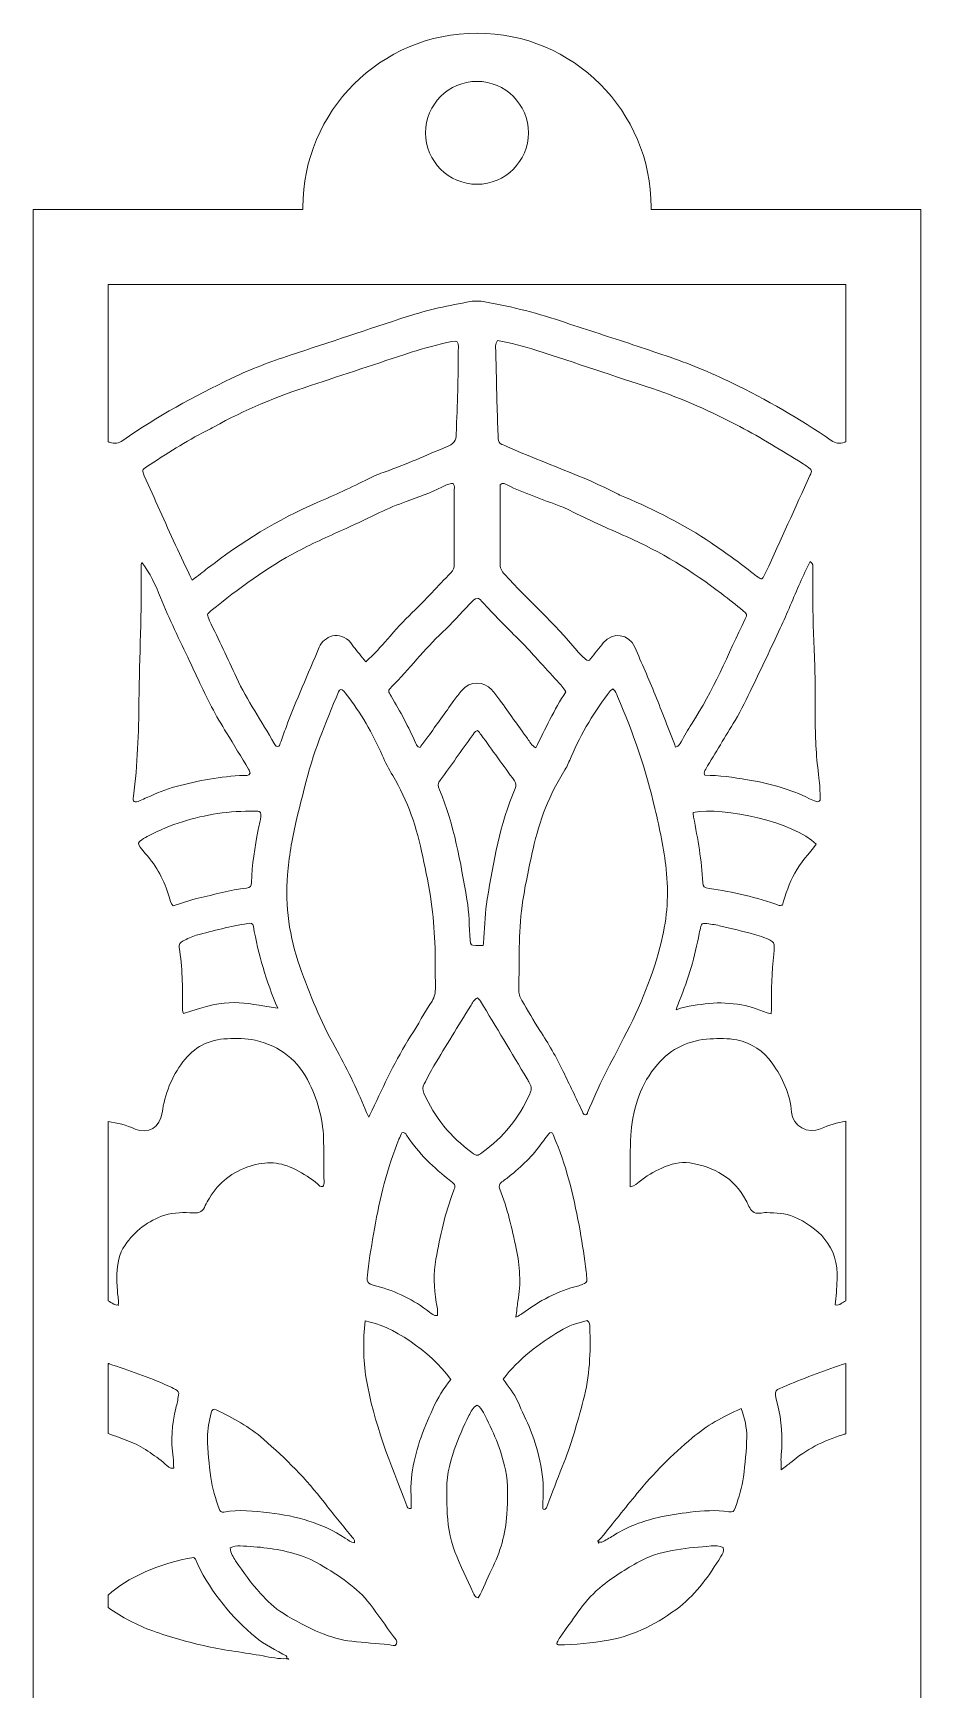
# Model space of a CAD drawing. Extents: x 1254 to 1746, y -1410 to 331.
# Drawn here: x 1254 to 1746, y -587 to 331 of the extents above; entities that cross this region are included whole.
import ezdxf

# ---------------------------------------------------------------- set-up
doc = ezdxf.new("R2010")
doc.units = 0
doc.header["$MEASUREMENT"] = 0
doc.layers.add('Layer 1', color=7, linetype='Continuous')

# ---------------------------------------------------------------- blocks, each defined once
blk = doc.blocks.new('block 2')
at = {"layer": 'Layer 1', "lineweight": 0}
for points, knots in [([(1596.44, 233.08), (1596.44, 233.08), (1596.44, 234.28), (1596.44, 234.28), (1596.44, 287.6), (1553.22, 330.82), (1499.9, 330.82), (1446.58, 330.82), (1403.36, 287.6), (1403.36, 234.28), (1403.36, 234.28), (1403.36, 233.08), (1403.36, 233.08), (1403.36, 233.08), (1253.85, 233.08), (1253.85, 233.08), (1253.85, 233.08), (1253.85, -1410.41), (1253.85, -1410.41), (1253.85, -1410.41), (1745.95, -1410.41), (1745.95, -1410.41), (1745.95, -1410.41), (1745.95, 233.08), (1745.95, 233.08), (1745.95, 233.08), (1596.44, 233.08), (1596.44, 233.08)], [0, 0, 0, 0, 1, 1, 1, 2, 2, 2, 3, 3, 3, 4, 4, 4, 5, 5, 5, 6, 6, 6, 7, 7, 7, 8, 8, 8, 9, 9, 9, 9]), ([(1499.9, 304.08), (1515.63, 304.08), (1528.39, 291.32), (1528.39, 275.58), (1528.39, 259.83), (1515.63, 247.07), (1499.9, 247.07), (1484.16, 247.07), (1471.4, 259.83), (1471.4, 275.58), (1471.4, 291.32), (1484.16, 304.08), (1499.9, 304.08)], [0, 0, 0, 0, 1, 1, 1, 2, 2, 2, 3, 3, 3, 4, 4, 4, 4]), ([(1704.34, 104.31), (1704.12, 104.24), (1703.88, 104.18), (1703.67, 104.11), (1700.83, 103.28), (1698.71, 103.46), (1696.24, 105.18), (1678.8, 117.33), (1660.29, 127.67), (1641.24, 137.02), (1635.23, 139.97), (1629.11, 142.64), (1622.92, 145.21), (1610.97, 150.2), (1598.58, 153.95), (1586.37, 158.19), (1573.95, 162.48), (1561.3, 166.13), (1548.89, 170.45), (1534.31, 175.52), (1519.41, 179.22), (1504.25, 181.95), (1501.67, 182.43), (1498.85, 182.54), (1496.27, 182.08), (1484.4, 179.96), (1472.61, 177.51), (1461.15, 173.77), (1439.54, 166.72), (1417.98, 159.48), (1396.39, 152.38), (1385.35, 148.75), (1374.51, 144.67), (1364.05, 139.66), (1343.07, 129.63), (1322.7, 118.53), (1303.65, 105.18), (1301.18, 103.46), (1299.04, 103.26), (1296.17, 104.11), (1295.93, 104.18), (1295.69, 104.26), (1295.45, 104.33), (1295.45, 104.33), (1295.45, 191.47), (1295.45, 191.47), (1295.45, 191.47), (1704.34, 191.47), (1704.34, 191.47), (1704.34, 191.47), (1704.34, 104.31), (1704.34, 104.31)], [0, 0, 0, 0, 1, 1, 1, 2, 2, 2, 3, 3, 3, 4, 4, 4, 5, 5, 5, 6, 6, 6, 7, 7, 7, 8, 8, 8, 9, 9, 9, 10, 10, 10, 11, 11, 11, 12, 12, 12, 13, 13, 13, 14, 14, 14, 15, 15, 15, 16, 16, 16, 17, 17, 17, 17]), ([(1489.28, 135.62), (1489.1, 127.8), (1488.78, 120), (1488.51, 112.2), (1488.49, 111.08), (1488.4, 109.97), (1488.43, 108.85), (1488.51, 105.03), (1486.74, 102.97), (1483.07, 101.53), (1471.67, 97.1), (1460.63, 91.72), (1448.98, 87.81), (1445.81, 86.76), (1442.71, 85.45), (1439.74, 83.92), (1430.43, 79.11), (1420.86, 74.85), (1411.25, 70.72), (1389.37, 61.3), (1369.38, 48.85), (1350.58, 34.32), (1347.96, 32.28), (1345.32, 30.27), (1341.98, 27.69), (1338.65, 34.71), (1335.62, 40.89), (1332.75, 47.19), (1326.94, 59.97), (1321.24, 72.8), (1315.47, 85.62), (1314.18, 88.49), (1314.16, 88.81), (1316.78, 90.52), (1327.62, 97.53), (1338.41, 104.72), (1349.99, 110.51), (1351.39, 111.21), (1352.81, 111.89), (1354.17, 112.65), (1371.13, 122.23), (1389.07, 129.48), (1407.55, 135.53), (1426.19, 141.63), (1444.79, 147.84), (1463.41, 153.98), (1470.81, 156.42), (1478.37, 158.28), (1485.98, 160.05), (1488.99, 160.75), (1489.58, 159.44), (1489.56, 157.04), (1489.47, 149.91), (1489.45, 142.77), (1489.28, 135.62)], [0, 0, 0, 0, 1, 1, 1, 2, 2, 2, 3, 3, 3, 4, 4, 4, 5, 5, 5, 6, 6, 6, 7, 7, 7, 8, 8, 8, 9, 9, 9, 10, 10, 10, 11, 11, 11, 12, 12, 12, 13, 13, 13, 14, 14, 14, 15, 15, 15, 16, 16, 16, 17, 17, 17, 18, 18, 18, 18]), ([(1684.46, 85.73), (1676.35, 67.86), (1668.22, 49.98), (1660.07, 32.13), (1659.61, 31.13), (1659.09, 30.14), (1658.54, 29.16), (1658.13, 28.48), (1657.36, 28.35), (1656.82, 28.7), (1655.48, 29.53), (1654.24, 30.47), (1653.01, 31.43), (1645.45, 37.38), (1637.65, 42.95), (1629.72, 48.37), (1614.73, 58.62), (1598.47, 66.46), (1581.91, 73.71), (1580.68, 74.26), (1579.39, 74.68), (1578.21, 75.31), (1558.42, 85.67), (1537.11, 92.53), (1516.79, 101.64), (1515.76, 102.1), (1514.74, 102.54), (1513.71, 102.95), (1512.31, 103.54), (1511.74, 104.64), (1511.7, 106.1), (1511.57, 109.66), (1511.35, 113.24), (1511.24, 116.81), (1510.89, 129.52), (1510.56, 142.24), (1510.3, 154.98), (1510.26, 156.69), (1509.82, 158.54), (1511.26, 160.47), (1518.56, 159.22), (1525.88, 157.34), (1533.07, 155), (1554.46, 148.01), (1575.83, 140.91), (1597.2, 133.85), (1613.99, 128.3), (1629.98, 121.07), (1645.61, 112.81), (1657.47, 106.54), (1668.88, 99.61), (1680.22, 92.46), (1681.16, 91.87), (1682.1, 91.26), (1682.99, 90.63), (1685.62, 88.75), (1685.7, 88.46), (1684.46, 85.73)], [0, 0, 0, 0, 1, 1, 1, 2, 2, 2, 3, 3, 3, 4, 4, 4, 5, 5, 5, 6, 6, 6, 7, 7, 7, 8, 8, 8, 9, 9, 9, 10, 10, 10, 11, 11, 11, 12, 12, 12, 13, 13, 13, 14, 14, 14, 15, 15, 15, 16, 16, 16, 17, 17, 17, 18, 18, 18, 19, 19, 19, 19]), ([(1389.31, -64.48), (1388.3, -64.43), (1387.84, -63.51), (1387.45, -62.79), (1380.67, -50.49), (1372.44, -39.04), (1366.58, -26.21), (1361.75, -15.66), (1356.64, -5.26), (1351.68, 5.23), (1350.1, 8.6), (1350.08, 8.92), (1352.57, 10.91), (1367.74, 23.06), (1383.25, 34.64), (1400.54, 43.73), (1409.43, 48.41), (1418.61, 52.43), (1427.72, 56.6), (1433.8, 59.38), (1439.85, 62.2), (1445.84, 65.15), (1450.64, 67.53), (1455.6, 69.52), (1460.65, 71.29), (1467.38, 73.65), (1474.03, 76.18), (1480.47, 79.29), (1482.44, 80.23), (1484.36, 81.47), (1486.72, 81.21), (1487.73, 79.79), (1487.27, 78.22), (1487.27, 76.71), (1487.29, 63.34), (1487.2, 49.94), (1487.29, 36.54), (1487.29, 34.6), (1486.87, 33.16), (1485.48, 31.8), (1478.13, 24.66), (1471.49, 16.79), (1464.02, 9.75), (1459.14, 5.19), (1454.8, 0.05), (1450.32, -4.91), (1446.6, -9.06), (1443, -13.3), (1438.3, -17.52), (1435.72, -14.37), (1433.6, -11.81), (1431.5, -9.21), (1430.93, -8.51), (1430.52, -7.73), (1429.95, -7.03), (1423.83, 0.42), (1414.96, -3.47), (1412.49, -9.37), (1406.26, -24.16), (1399.58, -38.73), (1394.07, -53.83), (1393, -56.76), (1391.97, -59.71), (1390.88, -62.64), (1390.6, -63.43), (1390.49, -64.52), (1389.31, -64.48)], [0, 0, 0, 0, 1, 1, 1, 2, 2, 2, 3, 3, 3, 4, 4, 4, 5, 5, 5, 6, 6, 6, 7, 7, 7, 8, 8, 8, 9, 9, 9, 10, 10, 10, 11, 11, 11, 12, 12, 12, 13, 13, 13, 14, 14, 14, 15, 15, 15, 16, 16, 16, 17, 17, 17, 18, 18, 18, 19, 19, 19, 20, 20, 20, 21, 21, 21, 22, 22, 22, 22]), ([(1598.65, -35.83), (1595.02, -26.96), (1591.22, -18.17), (1587.35, -9.41), (1584.05, -1.91), (1575.13, -0.71), (1569.91, -7.01), (1567.49, -9.91), (1565.19, -12.93), (1562.85, -15.9), (1561.98, -16.99), (1560.97, -17.04), (1560.01, -16.14), (1558.4, -14.59), (1556.73, -13.08), (1555.34, -11.38), (1542.97, 3.64), (1528.48, 16.64), (1515.24, 30.84), (1513.42, 32.81), (1512.66, 34.6), (1512.68, 37.29), (1512.86, 49.57), (1512.72, 61.85), (1512.7, 74.11), (1512.7, 74.11), (1512.7, 80.49), (1512.7, 80.49), (1514.3, 82.15), (1515.59, 80.97), (1516.57, 80.47), (1526.23, 75.81), (1536.37, 72.38), (1546.38, 68.6), (1548.04, 67.99), (1549.68, 67.27), (1551.25, 66.46), (1561.56, 61.11), (1572.18, 56.5), (1582.8, 51.84), (1601.71, 43.56), (1619.08, 32.74), (1635.42, 20.24), (1639.51, 17.14), (1643.55, 13.97), (1647.53, 10.74), (1649.71, 8.97), (1649.82, 8.62), (1648.64, 6.24), (1639.01, -13.34), (1630.9, -33.73), (1618.75, -52.02), (1616.65, -55.19), (1614.95, -58.6), (1613, -61.85), (1612.35, -62.95), (1611.8, -64.26), (1610.01, -64.83), (1606.12, -54.9), (1602.51, -45.31), (1598.65, -35.83)], [0, 0, 0, 0, 1, 1, 1, 2, 2, 2, 3, 3, 3, 4, 4, 4, 5, 5, 5, 6, 6, 6, 7, 7, 7, 8, 8, 8, 9, 9, 9, 10, 10, 10, 11, 11, 11, 12, 12, 12, 13, 13, 13, 14, 14, 14, 15, 15, 15, 16, 16, 16, 17, 17, 17, 18, 18, 18, 19, 19, 19, 20, 20, 20, 20]), ([(1313.7, 35.04), (1313.7, 35.89), (1313.92, 36.74), (1314.03, 37.57), (1318.72, 31.61), (1321.78, 24.94), (1324.45, 18.12), (1329.19, 6.06), (1335.14, -5.43), (1340.58, -17.15), (1342.17, -20.6), (1343.85, -23.98), (1345.43, -27.44), (1350.08, -37.58), (1355.13, -47.5), (1361.12, -56.96), (1365.29, -63.54), (1369.2, -70.31), (1373.22, -77), (1373.66, -77.74), (1373.94, -78.55), (1374.25, -79.2), (1373.27, -80.86), (1371.8, -80.43), (1370.58, -80.47), (1357.82, -80.93), (1345.41, -83.4), (1333.06, -86.57), (1327.42, -88.03), (1322.18, -90.46), (1316.85, -92.73), (1315.62, -93.23), (1314.44, -93.91), (1313.22, -94.43), (1309.92, -95.88), (1308.96, -95.29), (1309.42, -91.97), (1311.82, -74.46), (1312.32, -56.87), (1312.5, -39.24), (1312.76, -14.48), (1314.14, 10.26), (1313.7, 35.04)], [0, 0, 0, 0, 1, 1, 1, 2, 2, 2, 3, 3, 3, 4, 4, 4, 5, 5, 5, 6, 6, 6, 7, 7, 7, 8, 8, 8, 9, 9, 9, 10, 10, 10, 11, 11, 11, 12, 12, 12, 13, 13, 13, 14, 14, 14, 14]), ([(1686.86, -11.64), (1687.5, -24.36), (1687.3, -37.1), (1687.36, -49.84), (1687.43, -60.56), (1688.02, -71.25), (1689.46, -81.89), (1689.96, -85.65), (1690.03, -89.47), (1690.21, -93.25), (1690.27, -94.54), (1689.16, -95.33), (1688, -94.92), (1686.73, -94.46), (1685.49, -93.98), (1684.28, -93.36), (1673.4, -87.94), (1661.84, -84.84), (1649.87, -82.85), (1641.96, -81.54), (1634.05, -80.41), (1626.22, -80.36), (1625.39, -78.79), (1626.14, -77.89), (1626.7, -76.93), (1632.1, -67.95), (1637.48, -58.93), (1642.96, -49.99), (1646.57, -44.04), (1649.5, -37.77), (1652.47, -31.55), (1657.67, -20.66), (1662.98, -9.82), (1668.03, 1.12), (1671.85, 9.43), (1675.3, 17.91), (1679, 26.27), (1680.7, 30.14), (1682.62, 33.92), (1684.63, 38.14), (1686.38, 36.79), (1686.03, 35.63), (1686.03, 34.58), (1686.08, 31.02), (1686.05, 27.43), (1686.03, 23.87), (1685.99, 12.03), (1686.27, 0.21), (1686.86, -11.64)], [0, 0, 0, 0, 1, 1, 1, 2, 2, 2, 3, 3, 3, 4, 4, 4, 5, 5, 5, 6, 6, 6, 7, 7, 7, 8, 8, 8, 9, 9, 9, 10, 10, 10, 11, 11, 11, 12, 12, 12, 13, 13, 13, 14, 14, 14, 15, 15, 15, 16, 16, 16, 16]), ([(1524.09, -6.09), (1527.45, -9.34), (1530.47, -12.95), (1533.64, -16.4), (1537.24, -20.36), (1540.83, -24.36), (1544.45, -28.29), (1546.11, -30.08), (1547.91, -31.76), (1549.13, -34.1), (1542.71, -44.02), (1537.66, -54.62), (1532.52, -65.24), (1530.1, -63.89), (1529.14, -61.77), (1527.85, -60), (1522.73, -52.96), (1517.71, -45.84), (1512.59, -38.8), (1511.17, -36.81), (1509.64, -34.87), (1508.05, -33.01), (1503.81, -28.03), (1495.94, -28.01), (1491.59, -33.23), (1490.02, -35.11), (1488.51, -37.05), (1487.07, -39.04), (1482.24, -45.73), (1477.46, -52.46), (1472.63, -59.17), (1471.21, -61.15), (1469.7, -63.08), (1468.32, -64.91), (1466.71, -64.78), (1466.38, -63.69), (1465.94, -62.71), (1461.99, -53.72), (1457.44, -45.03), (1452.3, -36.64), (1450.56, -33.82), (1450.43, -33.58), (1452.57, -31.46), (1462.31, -21.65), (1470.68, -10.52), (1480.84, -1.08), (1486.07, 3.77), (1490.74, 9.21), (1495.68, 14.37), (1499.85, 18.71), (1500.07, 18.82), (1503.96, 14.52), (1510.41, 7.37), (1517.18, 0.6), (1524.09, -6.09)], [0, 0, 0, 0, 1, 1, 1, 2, 2, 2, 3, 3, 3, 4, 4, 4, 5, 5, 5, 6, 6, 6, 7, 7, 7, 8, 8, 8, 9, 9, 9, 10, 10, 10, 11, 11, 11, 12, 12, 12, 13, 13, 13, 14, 14, 14, 15, 15, 15, 16, 16, 16, 17, 17, 17, 18, 18, 18, 18]), ([(1394.81, -135.6), (1395.6, -125.81), (1397.33, -116.13), (1399.49, -106.56), (1400.97, -100.03), (1402.74, -93.58), (1404.3, -87.07), (1408.67, -68.76), (1415.9, -51.5), (1423.13, -34.21), (1423.85, -32.48), (1424.92, -32.4), (1426.08, -33.77), (1426.5, -34.3), (1426.89, -34.84), (1427.31, -35.37), (1435.61, -45.71), (1441.97, -57.2), (1447.34, -69.28), (1449.07, -73.15), (1450.95, -76.91), (1453.16, -80.56), (1461.55, -94.46), (1466.64, -109.64), (1469.83, -125.49), (1471.51, -133.79), (1473.37, -142.09), (1474.57, -150.46), (1475.64, -157.96), (1476.17, -165.54), (1476.52, -173.12), (1476.87, -181.36), (1476.71, -189.64), (1476.84, -197.9), (1476.89, -200.63), (1476.49, -203.08), (1474.97, -205.51), (1470.88, -211.91), (1467.16, -218.53), (1463.12, -224.93), (1454.88, -238), (1448.33, -251.92), (1441.86, -265.88), (1441.4, -266.87), (1440.88, -267.83), (1439.89, -269.84), (1438.91, -267.74), (1438.3, -266.56), (1437.82, -265.34), (1433.03, -253.54), (1427.46, -242.11), (1421.23, -231.01), (1413.23, -216.76), (1407.07, -201.68), (1401.67, -186.32), (1395.91, -169.93), (1393.46, -152.98), (1394.81, -135.6)], [0, 0, 0, 0, 1, 1, 1, 2, 2, 2, 3, 3, 3, 4, 4, 4, 5, 5, 5, 6, 6, 6, 7, 7, 7, 8, 8, 8, 9, 9, 9, 10, 10, 10, 11, 11, 11, 12, 12, 12, 13, 13, 13, 14, 14, 14, 15, 15, 15, 16, 16, 16, 17, 17, 17, 18, 18, 18, 19, 19, 19, 19]), ([(1561.24, -267.24), (1561, -267.81), (1560.82, -268.46), (1560.03, -268.57), (1558.99, -268.42), (1558.72, -267.54), (1558.35, -266.74), (1554.79, -259.31), (1551.25, -251.83), (1547.64, -244.43), (1543.82, -236.6), (1539.52, -229.06), (1534.71, -221.79), (1531.15, -216.39), (1528.11, -210.66), (1524.74, -205.14), (1523.54, -203.17), (1522.91, -201.16), (1523, -198.82), (1523.54, -183.46), (1522.75, -168.01), (1524.9, -152.71), (1526.38, -142.12), (1528.68, -131.65), (1530.99, -121.2), (1534.45, -105.6), (1540.08, -90.92), (1548.63, -77.37), (1550.05, -75.12), (1550.99, -72.56), (1552.06, -70.14), (1557.89, -57.02), (1564.93, -44.66), (1573.98, -33.49), (1574.26, -33.14), (1574.67, -32.94), (1575.24, -32.51), (1576.95, -33.77), (1577.21, -35.39), (1577.82, -36.81), (1586.52, -56.89), (1593.69, -77.48), (1598.56, -98.87), (1601.09, -109.97), (1603.5, -121.09), (1604.74, -132.39), (1606.25, -145.81), (1605.38, -159.09), (1602.16, -172.25), (1597.6, -191), (1590.23, -208.7), (1581.38, -225.74), (1574.28, -239.4), (1566.98, -252.93), (1561.24, -267.24)], [0, 0, 0, 0, 1, 1, 1, 2, 2, 2, 3, 3, 3, 4, 4, 4, 5, 5, 5, 6, 6, 6, 7, 7, 7, 8, 8, 8, 9, 9, 9, 10, 10, 10, 11, 11, 11, 12, 12, 12, 13, 13, 13, 14, 14, 14, 15, 15, 15, 16, 16, 16, 17, 17, 17, 18, 18, 18, 18]), ([(1479.58, -82.92), (1485.56, -74.88), (1491.33, -66.68), (1497.21, -58.55), (1497.97, -57.48), (1498.54, -56.19), (1500.23, -55.63), (1500.84, -56.35), (1501.6, -57.13), (1502.21, -57.99), (1508.38, -66.46), (1514.45, -74.99), (1520.66, -83.42), (1521.75, -84.93), (1521.68, -86.2), (1521.03, -87.73), (1512.62, -107.37), (1509.1, -128.26), (1505.54, -149.11), (1504.33, -156.12), (1504.25, -163.31), (1503.68, -170.41), (1503.57, -171.72), (1503.5, -173.04), (1503.39, -174.74), (1501.54, -174.74), (1500.44, -174.76), (1499.33, -174.72), (1496.49, -174.63), (1496.4, -174.54), (1496.16, -171.77), (1495.53, -164.21), (1495.62, -156.6), (1494.3, -149.13), (1490.74, -128.5), (1487.29, -107.83), (1479.05, -88.38), (1478.2, -86.31), (1478.16, -84.84), (1479.58, -82.92)], [0, 0, 0, 0, 1, 1, 1, 2, 2, 2, 3, 3, 3, 4, 4, 4, 5, 5, 5, 6, 6, 6, 7, 7, 7, 8, 8, 8, 9, 9, 9, 10, 10, 10, 11, 11, 11, 12, 12, 12, 13, 13, 13, 13]), ([(1331.49, -152.69), (1329.96, -151.23), (1329.72, -149.41), (1329.24, -147.73), (1326.7, -138.79), (1322.37, -130.86), (1316.23, -123.91), (1315.18, -122.73), (1314.2, -121.53), (1313.24, -120.29), (1311.69, -118.27), (1311.8, -117.64), (1314.09, -116.13), (1315.38, -115.28), (1316.74, -114.52), (1318.11, -113.8), (1330.07, -107.55), (1342.72, -103.68), (1356.05, -101.58), (1362.91, -100.49), (1369.77, -100.33), (1376.65, -100.2), (1377.77, -100.18), (1378.9, -100.09), (1379.98, -100.97), (1380.48, -104.25), (1379.1, -107.41), (1378.55, -110.65), (1376.94, -120.31), (1375.1, -129.92), (1374.86, -139.78), (1374.82, -141.92), (1374.27, -142.62), (1372.13, -142.86), (1363.04, -143.93), (1354.28, -146.51), (1345.38, -148.5), (1340.6, -149.57), (1336.08, -151.4), (1331.49, -152.69)], [0, 0, 0, 0, 1, 1, 1, 2, 2, 2, 3, 3, 3, 4, 4, 4, 5, 5, 5, 6, 6, 6, 7, 7, 7, 8, 8, 8, 9, 9, 9, 10, 10, 10, 11, 11, 11, 12, 12, 12, 13, 13, 13, 13]), ([(1628.61, -143.05), (1625.9, -142.66), (1625.11, -142.03), (1625.02, -139.93), (1624.58, -127.65), (1622.22, -115.63), (1619.95, -103.59), (1619.8, -102.72), (1619.8, -101.82), (1619.73, -100.97), (1636.69, -97.58), (1675.72, -106.52), (1687.93, -118.54), (1684, -123.89), (1679.24, -128.63), (1676.02, -134.58), (1672.92, -140.26), (1671, -146.4), (1669.16, -152.36), (1668.31, -152.43), (1667.81, -152.63), (1667.44, -152.49), (1654.81, -148.06), (1641.85, -145.02), (1628.61, -143.05)], [0, 0, 0, 0, 1, 1, 1, 2, 2, 2, 3, 3, 3, 4, 4, 4, 5, 5, 5, 6, 6, 6, 7, 7, 7, 8, 8, 8, 8]), ([(1334.85, -175.9), (1334.55, -174.02), (1335.4, -172.9), (1336.95, -172.21), (1339.37, -171.09), (1341.73, -169.74), (1344.29, -169.06), (1353.78, -166.61), (1363.19, -163.95), (1372.9, -162.52), (1374.32, -162.31), (1375.65, -162.28), (1375.95, -164.1), (1378.6, -179.5), (1382.99, -194.41), (1389.48, -209.51), (1368.61, -206.29), (1363.35, -203.26), (1337.21, -212.41), (1336.36, -211.21), (1336.71, -209.83), (1336.71, -208.54), (1336.77, -197.62), (1336.56, -186.71), (1334.85, -175.9)], [0, 0, 0, 0, 1, 1, 1, 2, 2, 2, 3, 3, 3, 4, 4, 4, 5, 5, 5, 6, 6, 6, 7, 7, 7, 8, 8, 8, 8]), ([(1663.15, -209.51), (1663.17, -210.38), (1663.04, -211.25), (1662.93, -212.57), (1657.23, -211.19), (1652.18, -208.3), (1646.46, -207.56), (1640.47, -206.77), (1634.53, -206.03), (1628.47, -206.8), (1622.77, -207.5), (1617.02, -207.91), (1610.27, -210.31), (1611.25, -207.61), (1611.65, -206.34), (1612.15, -205.14), (1617.15, -193.16), (1620.76, -180.77), (1623.1, -168.01), (1623.36, -166.68), (1623.69, -165.39), (1623.97, -164.08), (1624.26, -162.79), (1625.07, -162.24), (1626.38, -162.44), (1629.02, -162.85), (1631.71, -163.11), (1634.31, -163.73), (1640.8, -165.26), (1647.29, -166.92), (1653.76, -168.58), (1655.48, -169.02), (1657.19, -169.58), (1658.83, -170.24), (1665.05, -172.77), (1665.05, -172.8), (1664.4, -179.42), (1663.39, -189.42), (1662.91, -199.45), (1663.15, -209.51)], [0, 0, 0, 0, 1, 1, 1, 2, 2, 2, 3, 3, 3, 4, 4, 4, 5, 5, 5, 6, 6, 6, 7, 7, 7, 8, 8, 8, 9, 9, 9, 10, 10, 10, 11, 11, 11, 12, 12, 12, 13, 13, 13, 13]), ([(1496.25, -208.33), (1497.28, -206.64), (1498.02, -204.7), (1500.16, -203.67), (1500.73, -204.28), (1501.43, -204.85), (1501.86, -205.57), (1510.5, -219.89), (1519.08, -234.22), (1527.69, -248.56), (1528.13, -249.32), (1528.46, -250.15), (1528.94, -250.92), (1530.23, -252.95), (1530.16, -254.78), (1529.11, -257.1), (1523.26, -270.28), (1514.43, -280.94), (1502.85, -289.42), (1500.07, -291.43), (1499.83, -291.45), (1497.01, -289.37), (1485.21, -280.79), (1476.3, -269.88), (1470.46, -256.47), (1469.65, -254.61), (1469.74, -253.12), (1470.66, -251.44), (1472.47, -248.12), (1474.05, -244.64), (1475.99, -241.39), (1482.68, -230.33), (1489.45, -219.32), (1496.25, -208.33)], [0, 0, 0, 0, 1, 1, 1, 2, 2, 2, 3, 3, 3, 4, 4, 4, 5, 5, 5, 6, 6, 6, 7, 7, 7, 8, 8, 8, 9, 9, 9, 10, 10, 10, 11, 11, 11, 11]), ([(1295.45, -272.26), (1300.52, -272.94), (1305.5, -274.27), (1310.38, -276.39), (1317.57, -279.52), (1324.3, -275.3), (1325.37, -267.39), (1326.77, -257.01), (1330.66, -247.55), (1336.88, -239.2), (1342.96, -231.05), (1351.28, -226.68), (1361.53, -226.35), (1366.65, -226.2), (1371.78, -226.11), (1376.87, -227.23), (1390.9, -230.33), (1400.95, -238.46), (1407.12, -251.33), (1411.99, -261.51), (1414.85, -272.22), (1414.89, -283.61), (1414.92, -290.97), (1415.05, -298.33), (1415.09, -305.7), (1415.11, -306.55), (1415.22, -307.47), (1414.41, -308.19), (1413.1, -308.69), (1412.45, -307.53), (1411.66, -306.88), (1407.86, -303.71), (1403.71, -301.15), (1399.34, -298.88), (1391.21, -294.64), (1382.9, -293.99), (1374.12, -296.96), (1364.39, -300.26), (1356.66, -305.76), (1351.57, -314.77), (1350.8, -316.14), (1349.84, -317.41), (1349.27, -318.85), (1348.09, -321.96), (1346.17, -323.11), (1342.72, -322.9), (1337.41, -322.52), (1332.03, -322.5), (1326.81, -324.16), (1317.5, -327.16), (1310.31, -332.86), (1304.78, -340.79), (1301.44, -345.56), (1300.59, -351.08), (1300.26, -356.68), (1300.06, -360), (1300.48, -363.36), (1300.61, -366.71), (1300.7, -369.09), (1301.59, -371.43), (1300.98, -373.85), (1301, -373.85), (1301.02, -373.83), (1301.05, -373.83), (1301.05, -373.83), (1301.27, -374.05), (1301.27, -374.05), (1301.27, -374.05), (1300.94, -373.98), (1300.94, -373.98), (1300.96, -373.94), (1300.96, -373.9), (1300.98, -373.85), (1300.09, -374.09), (1299.3, -373.83), (1298.51, -373.39), (1297.48, -372.78), (1296.48, -372.19), (1295.45, -371.6), (1295.45, -371.6), (1295.45, -272.26), (1295.45, -272.26)], [0, 0, 0, 0, 1, 1, 1, 2, 2, 2, 3, 3, 3, 4, 4, 4, 5, 5, 5, 6, 6, 6, 7, 7, 7, 8, 8, 8, 9, 9, 9, 10, 10, 10, 11, 11, 11, 12, 12, 12, 13, 13, 13, 14, 14, 14, 15, 15, 15, 16, 16, 16, 17, 17, 17, 18, 18, 18, 19, 19, 19, 20, 20, 20, 21, 21, 21, 22, 22, 22, 23, 23, 23, 24, 24, 24, 25, 25, 25, 26, 26, 26, 27, 27, 27, 27]), ([(1704.34, -371.56), (1703.47, -372.08), (1702.62, -372.63), (1701.74, -373.15), (1700.8, -373.72), (1699.86, -374.29), (1698.4, -373.85), (1699.01, -369.31), (1699.27, -364.68), (1699.56, -360.04), (1700.72, -341.27), (1688.24, -330.5), (1675.59, -325.04), (1670.74, -322.94), (1665.6, -322.92), (1660.49, -322.68), (1657.86, -322.57), (1654.83, -323.99), (1652.73, -322.17), (1650.98, -320.67), (1650.15, -318.07), (1648.99, -315.9), (1642.33, -303.45), (1631.38, -297.37), (1617.92, -295.17), (1612.43, -294.25), (1607.28, -295.84), (1602.34, -298.03), (1597.84, -300.02), (1593.66, -302.59), (1589.77, -305.63), (1588.57, -306.55), (1587.61, -307.88), (1584.86, -308.39), (1584.86, -301.79), (1584.79, -295.56), (1584.86, -289.35), (1584.9, -285.55), (1584.97, -281.75), (1585.29, -277.97), (1586.56, -264.11), (1590.71, -251.29), (1599.91, -240.6), (1607.56, -231.73), (1617.5, -227.08), (1629.22, -226.44), (1634.09, -226.18), (1638.98, -226.05), (1643.88, -227.01), (1652.25, -228.67), (1658.72, -233.19), (1663.52, -239.95), (1669.29, -248.03), (1673.53, -257.01), (1674.23, -267), (1674.8, -275.11), (1683.58, -279.26), (1690.38, -276.2), (1694.93, -274.17), (1699.58, -272.79), (1704.34, -272.11), (1704.34, -272.11), (1704.34, -371.56), (1704.34, -371.56)], [0, 0, 0, 0, 1, 1, 1, 2, 2, 2, 3, 3, 3, 4, 4, 4, 5, 5, 5, 6, 6, 6, 7, 7, 7, 8, 8, 8, 9, 9, 9, 10, 10, 10, 11, 11, 11, 12, 12, 12, 13, 13, 13, 14, 14, 14, 15, 15, 15, 16, 16, 16, 17, 17, 17, 18, 18, 18, 19, 19, 19, 20, 20, 20, 21, 21, 21, 21]), ([(1486.83, -310.9), (1482.11, -323.03), (1479.44, -335.72), (1477.17, -348.44), (1475.75, -356.35), (1475.99, -364.46), (1477.32, -372.45), (1477.74, -374.84), (1478.4, -377.22), (1477.91, -379.64), (1475.97, -380.02), (1474.83, -378.73), (1473.65, -377.83), (1464.83, -371.14), (1455.12, -366.27), (1444.39, -363.47), (1438.17, -361.84), (1438.69, -361.25), (1439.37, -355.45), (1440.29, -347.5), (1441.66, -339.57), (1443.06, -331.66), (1446.08, -314.72), (1450.08, -298.03), (1456.65, -282.05), (1457.16, -280.81), (1457.68, -279.58), (1458.16, -278.43), (1459.67, -277.92), (1460.28, -278.93), (1460.87, -279.8), (1467.49, -289.77), (1475.86, -298.05), (1485.37, -305.26), (1488.1, -307.31), (1488.12, -307.58), (1486.83, -310.9)], [0, 0, 0, 0, 1, 1, 1, 2, 2, 2, 3, 3, 3, 4, 4, 4, 5, 5, 5, 6, 6, 6, 7, 7, 7, 8, 8, 8, 9, 9, 9, 10, 10, 10, 11, 11, 11, 12, 12, 12, 12]), ([(1559.42, -362.05), (1558.4, -362.49), (1557.37, -362.95), (1556.3, -363.21), (1544.65, -366.14), (1534.27, -371.6), (1524.77, -378.84), (1524.09, -379.36), (1523.26, -379.71), (1521.49, -380.69), (1521.92, -377.11), (1522.1, -374.47), (1522.56, -371.84), (1524.33, -362.03), (1523.72, -352.29), (1521.62, -342.61), (1519.22, -331.5), (1516.88, -320.38), (1512.59, -309.78), (1511.89, -308.04), (1512.22, -306.83), (1513.71, -305.74), (1515.5, -304.43), (1517.25, -303.03), (1518.97, -301.63), (1525.79, -296.15), (1531.87, -289.94), (1536.87, -282.75), (1537.77, -281.46), (1538.68, -280.2), (1539.67, -278.99), (1540.52, -277.92), (1541.59, -278.16), (1542.18, -279.52), (1542.71, -280.74), (1543.14, -282.01), (1543.67, -283.26), (1550.22, -299.21), (1553.94, -315.97), (1557.04, -332.86), (1558.42, -340.31), (1559.36, -347.83), (1560.45, -355.32), (1560.67, -356.87), (1560.71, -358.43), (1560.78, -359.98), (1560.82, -360.96), (1560.3, -361.68), (1559.42, -362.05)], [0, 0, 0, 0, 1, 1, 1, 2, 2, 2, 3, 3, 3, 4, 4, 4, 5, 5, 5, 6, 6, 6, 7, 7, 7, 8, 8, 8, 9, 9, 9, 10, 10, 10, 11, 11, 11, 12, 12, 12, 13, 13, 13, 14, 14, 14, 15, 15, 15, 16, 16, 16, 16]), ([(1485.45, -415.09), (1481.46, -420.09), (1477.98, -425.51), (1475.38, -431.48), (1472.8, -437.4), (1470.16, -443.28), (1468.1, -449.42), (1466.12, -455.36), (1464.67, -461.41), (1463.78, -467.6), (1462.88, -473.93), (1463.54, -480.36), (1463.41, -486.61), (1461.57, -486.94), (1461.33, -485.82), (1461.05, -485.14), (1451.98, -462.11), (1442.58, -439.19), (1438.47, -414.61), (1436.72, -404.1), (1436.79, -393.43), (1437.86, -382.75), (1452.83, -385.13), (1473.28, -399.11), (1485.45, -415.09)], [0, 0, 0, 0, 1, 1, 1, 2, 2, 2, 3, 3, 3, 4, 4, 4, 5, 5, 5, 6, 6, 6, 7, 7, 7, 8, 8, 8, 8]), ([(1562.37, -386.29), (1563.05, -399.94), (1562.35, -413.41), (1558.83, -426.73), (1555.51, -439.26), (1552.01, -451.65), (1547.1, -463.64), (1544.21, -470.64), (1541.66, -477.78), (1538.95, -484.86), (1538.71, -485.47), (1538.47, -486.11), (1538.12, -486.67), (1537.92, -486.98), (1537.44, -487.33), (1537.13, -487.29), (1536.83, -487.26), (1536.37, -486.78), (1536.35, -486.46), (1536.28, -485.36), (1536.3, -484.23), (1536.39, -483.13), (1537.5, -469.26), (1534.6, -456.06), (1529.55, -443.28), (1527.43, -437.9), (1524.83, -432.7), (1522.49, -427.39), (1520.5, -422.87), (1517.29, -419.13), (1514.34, -415), (1523.13, -403.44), (1534.18, -395.57), (1545.79, -388.36), (1550.57, -385.39), (1555.82, -383.73), (1561.04, -382.53), (1562.7, -383.62), (1562.33, -385.06), (1562.37, -386.29)], [0, 0, 0, 0, 1, 1, 1, 2, 2, 2, 3, 3, 3, 4, 4, 4, 5, 5, 5, 6, 6, 6, 7, 7, 7, 8, 8, 8, 9, 9, 9, 10, 10, 10, 11, 11, 11, 12, 12, 12, 13, 13, 13, 13]), ([(1295.45, -406.3), (1295.63, -406.35), (1295.82, -406.41), (1296, -406.48), (1306.99, -410.13), (1317.94, -413.95), (1328.56, -418.63), (1329.98, -419.26), (1331.36, -420.03), (1332.78, -420.64), (1334.28, -421.27), (1334.72, -422.41), (1334.48, -423.85), (1334.04, -426.25), (1333.63, -428.68), (1332.99, -431.06), (1330.63, -440.02), (1330.15, -449.09), (1331.49, -458.27), (1331.77, -460.23), (1331.68, -462.24), (1331.79, -464.23), (1329.41, -464.84), (1328.38, -463.03), (1327.12, -462), (1320.84, -456.93), (1314.33, -452.21), (1306.77, -449.26), (1303.01, -447.82), (1299.25, -446.45), (1295.45, -445.18), (1295.45, -445.18), (1295.45, -406.3), (1295.45, -406.3)], [0, 0, 0, 0, 1, 1, 1, 2, 2, 2, 3, 3, 3, 4, 4, 4, 5, 5, 5, 6, 6, 6, 7, 7, 7, 8, 8, 8, 9, 9, 9, 10, 10, 10, 11, 11, 11, 11]), ([(1704.34, -445.27), (1703.75, -445.44), (1703.16, -445.64), (1702.57, -445.81), (1691.98, -449.07), (1682.34, -454.01), (1673.84, -461.15), (1672.37, -462.4), (1670.76, -463.51), (1668.48, -465.24), (1668.48, -461.57), (1668.29, -459.1), (1668.53, -456.67), (1669.47, -447.23), (1668.81, -437.97), (1666.47, -428.77), (1664.29, -420.22), (1664.92, -421.36), (1671.7, -418.5), (1682.43, -414), (1693.29, -409.8), (1704.34, -406.28), (1704.34, -406.28), (1704.34, -445.27), (1704.34, -445.27)], [0, 0, 0, 0, 1, 1, 1, 2, 2, 2, 3, 3, 3, 4, 4, 4, 5, 5, 5, 6, 6, 6, 7, 7, 7, 8, 8, 8, 8]), ([(1430.02, -501.64), (1430.91, -502.78), (1432.42, -503.72), (1432.05, -505.73), (1429.95, -505.53), (1428.49, -504.13), (1426.91, -503.11), (1414.09, -494.76), (1399.86, -490.76), (1384.8, -489.08), (1376.35, -488.12), (1367.96, -487.11), (1359.48, -488.64), (1358.17, -488.88), (1357.45, -488.09), (1357.03, -486.91), (1355.02, -481.23), (1353.1, -475.49), (1352.31, -469.5), (1351.39, -462.2), (1350.54, -454.88), (1350.48, -447.49), (1350.41, -442.73), (1351.52, -438.21), (1352.55, -433.64), (1352.97, -431.83), (1353.95, -431.28), (1355.39, -431.98), (1364.64, -436.5), (1373.7, -441.44), (1381.48, -448.19), (1393.81, -458.88), (1405.32, -470.39), (1415.31, -483.4), (1420.05, -489.6), (1425.16, -495.52), (1430.02, -501.64)], [0, 0, 0, 0, 1, 1, 1, 2, 2, 2, 3, 3, 3, 4, 4, 4, 5, 5, 5, 6, 6, 6, 7, 7, 7, 8, 8, 8, 9, 9, 9, 10, 10, 10, 11, 11, 11, 12, 12, 12, 12]), ([(1516.4, -489.84), (1515.72, -500.66), (1512.9, -510.89), (1507.92, -520.59), (1505.27, -525.7), (1503.53, -531.27), (1500.51, -536.15), (1498.67, -535.82), (1498.28, -534.49), (1497.76, -533.33), (1494.35, -525.81), (1490.7, -518.4), (1487.68, -510.73), (1484.62, -503), (1483.55, -494.76), (1483.27, -486.46), (1483.18, -484.01), (1483.33, -481.54), (1483.2, -479.09), (1482.68, -470.48), (1484.38, -462.24), (1487.25, -454.16), (1489.56, -447.63), (1492.36, -441.31), (1495.46, -435.13), (1496.53, -432.96), (1497.6, -430.67), (1499.96, -429.49), (1501.76, -430.25), (1502.61, -431.89), (1503.44, -433.42), (1508.73, -443.52), (1513.29, -453.92), (1515.67, -465.15), (1517.4, -473.34), (1516.92, -481.6), (1516.4, -489.84)], [0, 0, 0, 0, 1, 1, 1, 2, 2, 2, 3, 3, 3, 4, 4, 4, 5, 5, 5, 6, 6, 6, 7, 7, 7, 8, 8, 8, 9, 9, 9, 10, 10, 10, 11, 11, 11, 12, 12, 12, 12]), ([(1618.09, -488.71), (1612.11, -489.47), (1606.19, -490.32), (1600.28, -491.66), (1591.72, -493.58), (1583.66, -496.66), (1576.18, -501.25), (1574.08, -502.54), (1571.99, -503.83), (1569.85, -505.01), (1568.84, -505.58), (1567.84, -505.25), (1566.9, -504.68), (1566.92, -504.7), (1566.92, -504.72), (1566.94, -504.75), (1566.85, -504.68), (1566.79, -504.61), (1566.72, -504.57), (1566.79, -504.61), (1566.83, -504.64), (1566.9, -504.68), (1566.9, -504.66), (1566.87, -504.64), (1566.87, -504.61), (1567.49, -504.02), (1568.27, -503.57), (1568.8, -502.91), (1575.4, -494.74), (1581.93, -486.54), (1588.55, -478.39), (1597.75, -467.1), (1608.06, -456.85), (1619.19, -447.54), (1627.21, -440.81), (1636.3, -435.58), (1646.26, -431.26), (1648.36, -436.63), (1649.47, -441.79), (1649.43, -447.14), (1649.34, -454.53), (1648.51, -461.85), (1647.55, -469.15), (1646.81, -474.92), (1645.06, -480.47), (1643.14, -485.93), (1642.17, -488.73), (1642.11, -488.79), (1639.44, -488.44), (1632.3, -487.46), (1625.22, -487.79), (1618.09, -488.71)], [0, 0, 0, 0, 1, 1, 1, 2, 2, 2, 3, 3, 3, 4, 4, 4, 5, 5, 5, 6, 6, 6, 7, 7, 7, 8, 8, 8, 9, 9, 9, 10, 10, 10, 11, 11, 11, 12, 12, 12, 13, 13, 13, 14, 14, 14, 15, 15, 15, 16, 16, 16, 17, 17, 17, 17]), ([(1566.94, -504.77), (1567.29, -505.01), (1567.68, -505.29), (1567.64, -505.42), (1567.4, -506.1), (1567.14, -505.99), (1567.09, -505.23), (1567.09, -505.07), (1567.03, -504.92), (1566.94, -504.77)], [0, 0, 0, 0, 1, 1, 1, 2, 2, 2, 3, 3, 3, 3]), ([(1295.45, -534.68), (1305.5, -525.07), (1324.28, -516.7), (1342.89, -513.84), (1343.24, -514.14), (1343.7, -514.38), (1343.85, -514.75), (1350.85, -531.08), (1361.86, -544.38), (1374.88, -556.14), (1380.04, -560.82), (1386.22, -563.99), (1392.28, -567.33), (1393.22, -567.85), (1394.9, -568.09), (1394.46, -569.86), (1394.46, -569.86), (1394.55, -569.86), (1394.55, -569.86), (1394.57, -569.89), (1394.59, -569.89), (1394.62, -569.91), (1394.9, -569.67), (1395.21, -569.71), (1395.51, -569.97), (1395.38, -570.04), (1395.25, -570.17), (1395.14, -570.15), (1394.97, -570.1), (1394.79, -570), (1394.62, -569.91), (1394.55, -569.93), (1394.48, -570), (1394.42, -570.06), (1394.44, -570), (1394.46, -569.93), (1394.46, -569.86), (1389.96, -570.08), (1385.63, -569.16), (1381.29, -568.33), (1371.02, -566.41), (1360.57, -565.45), (1350.34, -563.09), (1340.14, -560.75), (1330, -558.11), (1320.19, -554.52), (1311.4, -551.31), (1303.14, -546.9), (1295.45, -541.54), (1295.45, -541.54), (1295.45, -534.68), (1295.45, -534.68)], [0, 0, 0, 0, 1, 1, 1, 2, 2, 2, 3, 3, 3, 4, 4, 4, 5, 5, 5, 6, 6, 6, 7, 7, 7, 8, 8, 8, 9, 9, 9, 10, 10, 10, 11, 11, 11, 12, 12, 12, 13, 13, 13, 14, 14, 14, 15, 15, 15, 16, 16, 16, 17, 17, 17, 17]), ([(1368.61, -507.41), (1378.64, -507.78), (1388.59, -508.85), (1398.31, -511.52), (1403.51, -512.94), (1408.4, -514.97), (1413.04, -517.75), (1418.19, -520.85), (1423.37, -523.91), (1428.14, -527.62), (1432.73, -531.19), (1437.16, -534.92), (1440.64, -539.64), (1444.98, -545.56), (1449.29, -551.55), (1453.53, -557.56), (1454.4, -558.76), (1456.04, -560.05), (1455.3, -561.65), (1454.4, -563.53), (1452.52, -562.19), (1451.1, -562.08), (1444.22, -561.54), (1437.34, -560.9), (1430.47, -560.23), (1424.44, -559.64), (1418.72, -557.78), (1413.12, -555.53), (1405.87, -552.6), (1399.05, -548.82), (1392.41, -544.73), (1387.6, -541.78), (1383.62, -537.87), (1379.87, -533.74), (1374.77, -528.11), (1370.34, -521.94), (1366.12, -515.65), (1364.77, -513.62), (1363.41, -511.56), (1363.15, -508.5), (1365.05, -507.48), (1366.84, -507.35), (1368.61, -507.41)], [0, 0, 0, 0, 1, 1, 1, 2, 2, 2, 3, 3, 3, 4, 4, 4, 5, 5, 5, 6, 6, 6, 7, 7, 7, 8, 8, 8, 9, 9, 9, 10, 10, 10, 11, 11, 11, 12, 12, 12, 13, 13, 13, 14, 14, 14, 14]), ([(1572.73, -559.64), (1563.57, -561.25), (1554.22, -562.15), (1544.85, -562.22), (1544.72, -562.22), (1544.56, -561.95), (1544.19, -561.56), (1544.65, -559.51), (1546.11, -557.8), (1547.36, -556.01), (1550.55, -551.44), (1553.83, -546.94), (1557.08, -542.42), (1560.62, -537.5), (1564.73, -533.15), (1569.47, -529.35), (1576.29, -523.91), (1583.7, -519.34), (1591.39, -515.28), (1597.36, -512.13), (1603.89, -510.54), (1610.49, -509.49), (1616.85, -508.46), (1623.32, -508.02), (1629.74, -507.43), (1631.95, -507.24), (1634.2, -507.3), (1636.3, -508.31), (1637, -510.25), (1636.06, -511.83), (1635.12, -513.31), (1628.69, -523.54), (1621.87, -533.61), (1612.26, -541.06), (1600.55, -550.15), (1587.46, -557.02), (1572.73, -559.64)], [0, 0, 0, 0, 1, 1, 1, 2, 2, 2, 3, 3, 3, 4, 4, 4, 5, 5, 5, 6, 6, 6, 7, 7, 7, 8, 8, 8, 9, 9, 9, 10, 10, 10, 11, 11, 11, 12, 12, 12, 12])]:
    blk.add_open_spline(points, degree=3, knots=knots, dxfattribs=at)

msp = doc.modelspace()

# ---------------------------------------------------------------- block references
at = {"layer": 'Layer 1'}
msp.add_blockref('block 2', (0, 0), dxfattribs=at)

doc.saveas('drawing.dxf')
